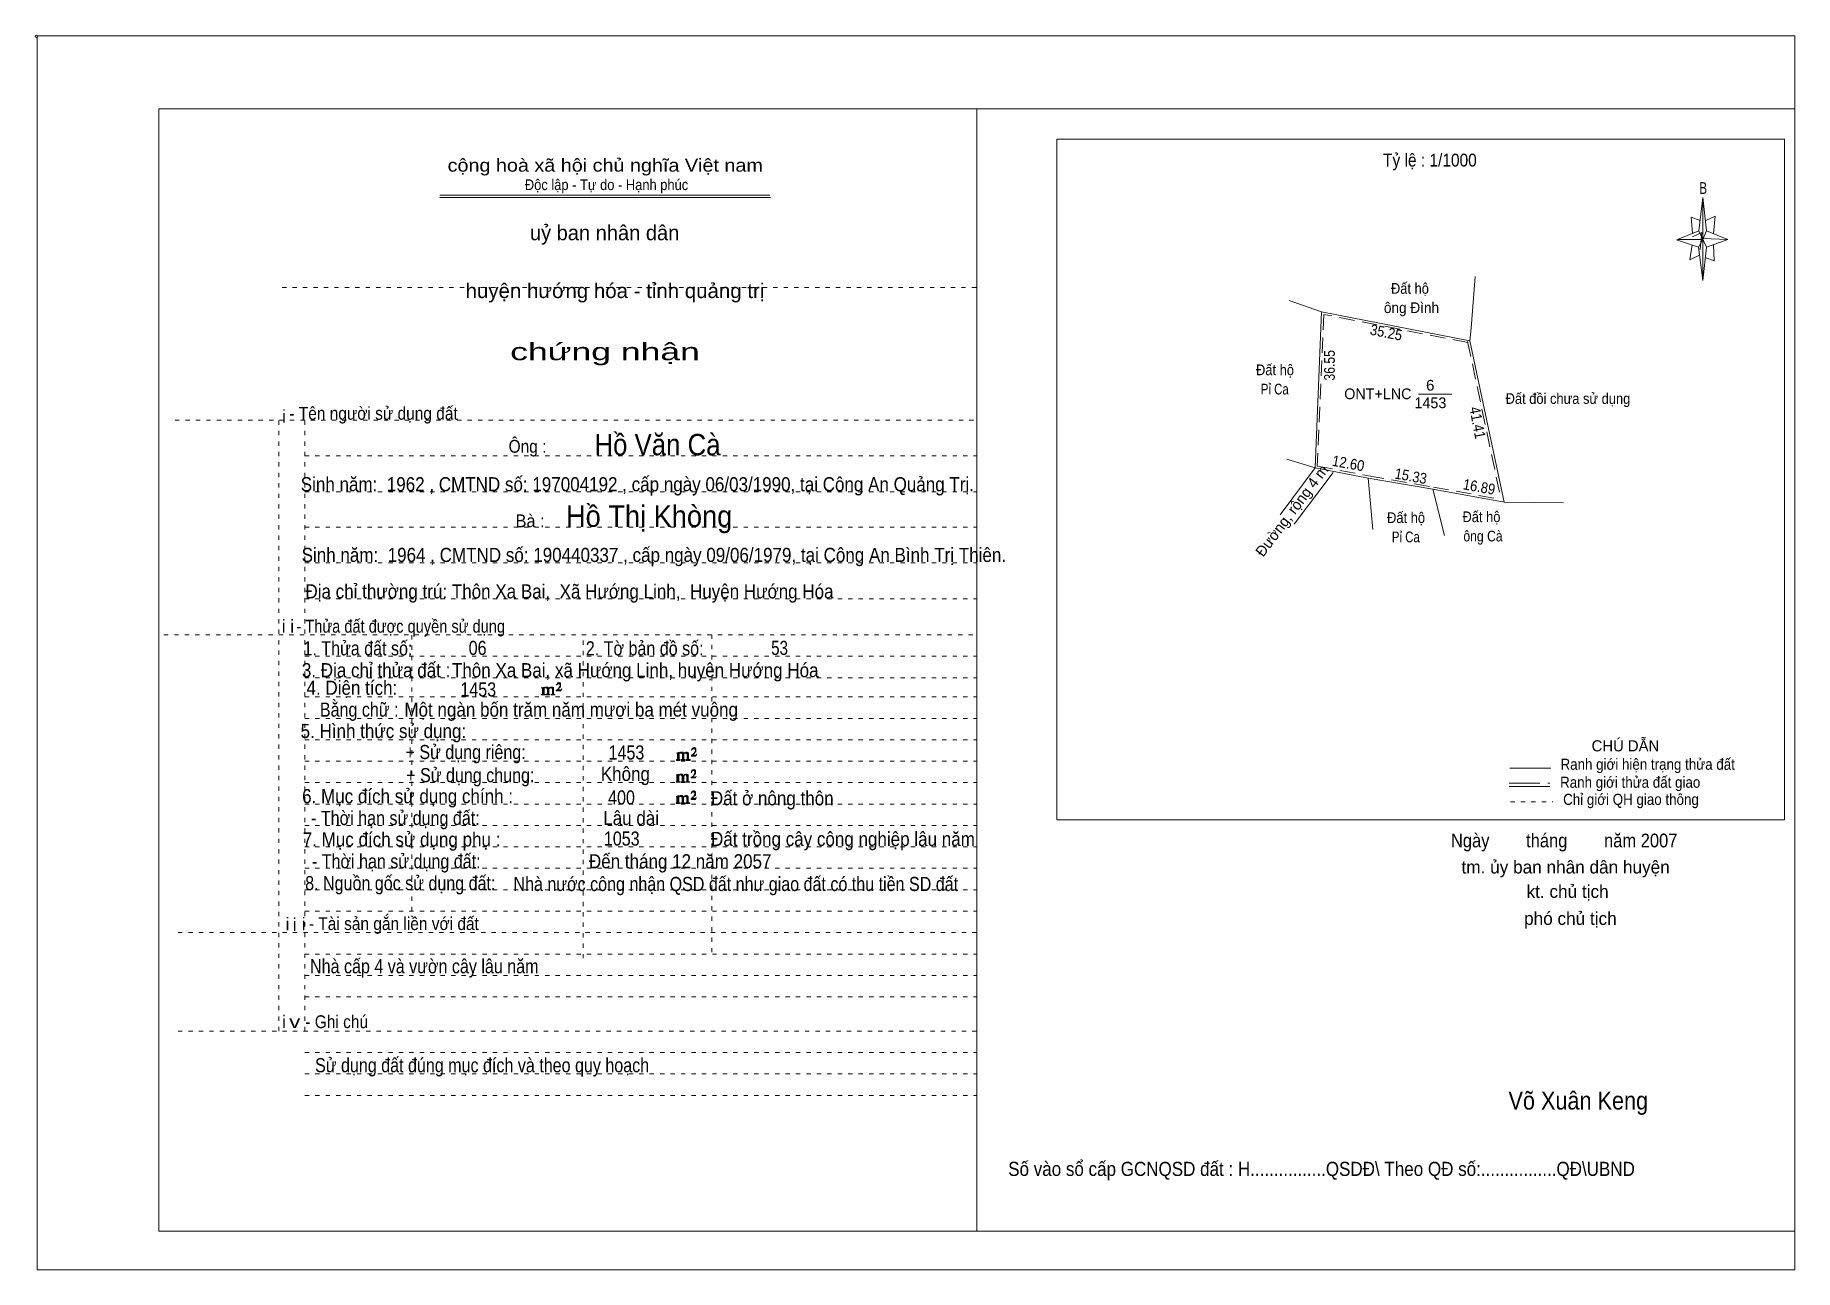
# Model space of a CAD drawing. Header units: centimetres. Extents: x -1.6 to 39.5, y -3.3 to 25.5.
import ezdxf
from ezdxf.enums import TextEntityAlignment as Align

# ---------------------------------------------------------------- set-up
doc = ezdxf.new("R2010")
doc.units = ezdxf.units.CM
doc.header["$LTSCALE"] = 0.12
for name, pattern in [('DOTTED', [1.5, 0.3, -1.2]), ('LONG_DASHED', [7.5, 6, -1.5]), ('MEDIUM_DASHED', [4.5, 3, -1.5])]:
    doc.linetypes.add(name, pattern=pattern)
for name, color, linetype, lineweight in [('1', 7, 'DOTTED', 13), ('10', 7, 'Continuous', 13), ('4', 7, 'Continuous', 13), ('5', 7, 'Continuous', 13), ('50', 7, 'Continuous', 13)]:
    doc.layers.add(name, color=color, linetype=linetype, lineweight=lineweight)

msp = doc.modelspace()

# ---------------------------------------------------------------- hatches: boundary and pattern name
at = {"layer": '50'}
for points in [[(10.27, 10.13), (10.27, 10.12), (10.27, 10.11), (10.25, 10.11), (10.24, 10.11), (10.24, 10.1), (10.33, 10.1), (10.33, 10.11), (10.32, 10.11), (10.31, 10.11), (10.31, 10.12), (10.31, 10.13), (10.31, 10.24), (10.31, 10.25), (10.32, 10.26), (10.34, 10.26), (10.35, 10.26), (10.36, 10.26), (10.37, 10.25), (10.39, 10.22), (10.39, 10.13), (10.37, 10.12), (10.37, 10.11), (10.36, 10.11), (10.35, 10.11), (10.35, 10.1), (10.44, 10.1), (10.44, 10.11), (10.43, 10.11), (10.42, 10.11), (10.42, 10.12), (10.42, 10.13), (10.42, 10.24), (10.44, 10.26), (10.45, 10.26), (10.46, 10.26), (10.49, 10.26), (10.49, 10.25), (10.5, 10.24), (10.5, 10.22), (10.5, 10.13), (10.5, 10.12), (10.49, 10.11), (10.49, 10.11), (10.47, 10.11), (10.47, 10.1), (10.56, 10.1), (10.56, 10.11), (10.55, 10.11), (10.54, 10.11), (10.53, 10.12), (10.53, 10.13), (10.53, 10.2), (10.53, 10.25), (10.53, 10.26), (10.52, 10.27), (10.5, 10.28), (10.47, 10.28), (10.46, 10.28), (10.44, 10.27), (10.41, 10.25), (10.41, 10.26), (10.4, 10.28), (10.39, 10.28), (10.37, 10.28), (10.35, 10.28), (10.34, 10.28), (10.32, 10.26), (10.31, 10.26), (10.31, 10.25), (10.31, 10.25), (10.31, 10.26), (10.31, 10.28), (10.24, 10.26), (10.24, 10.26), (10.25, 10.26), (10.27, 10.25), (10.27, 10.24), (10.27, 10.23)], [(10.69, 10.19), (10.72, 10.24), (10.72, 10.24), (10.71, 10.22), (10.69, 10.22), (10.68, 10.22), (10.63, 10.22), (10.66, 10.26), (10.67, 10.27), (10.69, 10.28), (10.69, 10.3), (10.69, 10.32), (10.69, 10.34), (10.69, 10.35), (10.69, 10.37), (10.68, 10.38), (10.67, 10.38), (10.66, 10.39), (10.65, 10.39), (10.63, 10.38), (10.63, 10.38), (10.62, 10.37), (10.61, 10.35), (10.59, 10.33), (10.61, 10.33), (10.61, 10.35), (10.62, 10.35), (10.63, 10.36), (10.65, 10.36), (10.66, 10.36), (10.67, 10.35), (10.68, 10.35), (10.68, 10.32), (10.68, 10.3), (10.66, 10.28), (10.66, 10.26), (10.65, 10.25), (10.59, 10.2), (10.59, 10.19)], [(13.42, 8.61), (13.42, 8.6), (13.42, 8.59), (13.41, 8.59), (13.4, 8.59), (13.4, 8.57), (13.48, 8.57), (13.48, 8.59), (13.47, 8.59), (13.46, 8.59), (13.46, 8.6), (13.46, 8.61), (13.46, 8.72), (13.46, 8.73), (13.47, 8.74), (13.5, 8.74), (13.51, 8.74), (13.52, 8.74), (13.53, 8.73), (13.54, 8.69), (13.54, 8.61), (13.53, 8.6), (13.53, 8.59), (13.52, 8.59), (13.51, 8.59), (13.51, 8.57), (13.6, 8.57), (13.6, 8.59), (13.58, 8.59), (13.57, 8.59), (13.57, 8.6), (13.57, 8.61), (13.57, 8.72), (13.6, 8.74), (13.61, 8.74), (13.62, 8.74), (13.64, 8.74), (13.64, 8.73), (13.65, 8.72), (13.65, 8.69), (13.65, 8.61), (13.65, 8.6), (13.64, 8.59), (13.64, 8.59), (13.63, 8.59), (13.63, 8.57), (13.72, 8.57), (13.72, 8.59), (13.7, 8.59), (13.69, 8.59), (13.68, 8.6), (13.68, 8.61), (13.68, 8.68), (13.68, 8.73), (13.68, 8.74), (13.67, 8.75), (13.65, 8.76), (13.63, 8.76), (13.62, 8.76), (13.6, 8.75), (13.56, 8.73), (13.56, 8.74), (13.55, 8.76), (13.54, 8.76), (13.53, 8.76), (13.51, 8.76), (13.5, 8.76), (13.47, 8.74), (13.46, 8.74), (13.46, 8.73), (13.46, 8.73), (13.46, 8.74), (13.46, 8.76), (13.4, 8.74), (13.4, 8.74), (13.41, 8.74), (13.42, 8.73), (13.42, 8.72), (13.42, 8.71)], [(13.85, 8.67), (13.87, 8.72), (13.87, 8.72), (13.86, 8.69), (13.85, 8.69), (13.84, 8.69), (13.78, 8.69), (13.82, 8.74), (13.83, 8.75), (13.85, 8.76), (13.85, 8.78), (13.85, 8.79), (13.85, 8.82), (13.85, 8.83), (13.85, 8.85), (13.84, 8.86), (13.83, 8.86), (13.82, 8.87), (13.8, 8.87), (13.78, 8.86), (13.78, 8.86), (13.77, 8.85), (13.76, 8.83), (13.75, 8.81), (13.76, 8.81), (13.76, 8.83), (13.77, 8.83), (13.78, 8.84), (13.8, 8.84), (13.82, 8.84), (13.83, 8.83), (13.84, 8.83), (13.84, 8.79), (13.84, 8.78), (13.82, 8.76), (13.82, 8.74), (13.8, 8.73), (13.75, 8.68), (13.75, 8.67)], [(13.41, 8.09), (13.41, 8.08), (13.41, 8.07), (13.4, 8.07), (13.39, 8.07), (13.39, 8.06), (13.48, 8.06), (13.48, 8.07), (13.47, 8.07), (13.45, 8.07), (13.45, 8.08), (13.45, 8.09), (13.45, 8.2), (13.45, 8.21), (13.47, 8.23), (13.49, 8.23), (13.5, 8.23), (13.51, 8.23), (13.52, 8.21), (13.53, 8.18), (13.53, 8.09), (13.52, 8.08), (13.52, 8.07), (13.51, 8.07), (13.5, 8.07), (13.5, 8.06), (13.59, 8.06), (13.59, 8.07), (13.58, 8.07), (13.57, 8.07), (13.57, 8.08), (13.57, 8.09), (13.57, 8.2), (13.59, 8.23), (13.6, 8.23), (13.61, 8.23), (13.63, 8.23), (13.63, 8.21), (13.64, 8.2), (13.64, 8.18), (13.64, 8.09), (13.64, 8.08), (13.63, 8.07), (13.63, 8.07), (13.62, 8.07), (13.62, 8.06), (13.71, 8.06), (13.71, 8.07), (13.7, 8.07), (13.69, 8.07), (13.67, 8.08), (13.67, 8.09), (13.67, 8.17), (13.67, 8.21), (13.67, 8.23), (13.66, 8.24), (13.64, 8.25), (13.62, 8.25), (13.61, 8.25), (13.59, 8.24), (13.55, 8.21), (13.55, 8.23), (13.54, 8.25), (13.53, 8.25), (13.52, 8.25), (13.5, 8.25), (13.49, 8.25), (13.47, 8.23), (13.45, 8.23), (13.45, 8.21), (13.45, 8.21), (13.45, 8.23), (13.45, 8.25), (13.39, 8.23), (13.39, 8.23), (13.4, 8.23), (13.41, 8.21), (13.41, 8.2), (13.41, 8.19)], [(13.84, 8.16), (13.86, 8.2), (13.86, 8.2), (13.85, 8.18), (13.84, 8.18), (13.83, 8.18), (13.77, 8.18), (13.81, 8.23), (13.82, 8.24), (13.84, 8.25), (13.84, 8.27), (13.84, 8.28), (13.84, 8.3), (13.84, 8.31), (13.84, 8.34), (13.83, 8.35), (13.82, 8.35), (13.81, 8.36), (13.8, 8.36), (13.77, 8.35), (13.77, 8.35), (13.76, 8.34), (13.75, 8.31), (13.74, 8.29), (13.75, 8.29), (13.75, 8.31), (13.76, 8.31), (13.77, 8.33), (13.8, 8.33), (13.81, 8.33), (13.82, 8.31), (13.83, 8.31), (13.83, 8.28), (13.83, 8.27), (13.81, 8.25), (13.81, 8.23), (13.8, 8.21), (13.74, 8.17), (13.74, 8.16)], [(13.84, 7.66), (13.86, 7.71), (13.86, 7.71), (13.85, 7.68), (13.84, 7.68), (13.83, 7.68), (13.77, 7.68), (13.81, 7.73), (13.82, 7.74), (13.84, 7.75), (13.84, 7.77), (13.84, 7.78), (13.84, 7.81), (13.84, 7.82), (13.84, 7.84), (13.83, 7.85), (13.82, 7.85), (13.81, 7.86), (13.79, 7.86), (13.77, 7.85), (13.77, 7.85), (13.76, 7.84), (13.75, 7.82), (13.74, 7.8), (13.75, 7.8), (13.75, 7.82), (13.76, 7.82), (13.77, 7.83), (13.79, 7.83), (13.81, 7.83), (13.82, 7.82), (13.83, 7.82), (13.83, 7.78), (13.83, 7.77), (13.81, 7.75), (13.81, 7.73), (13.79, 7.72), (13.74, 7.67), (13.74, 7.66)], [(13.41, 7.6), (13.41, 7.59), (13.41, 7.58), (13.4, 7.58), (13.39, 7.58), (13.39, 7.56), (13.47, 7.56), (13.47, 7.58), (13.46, 7.58), (13.45, 7.58), (13.45, 7.59), (13.45, 7.6), (13.45, 7.71), (13.45, 7.72), (13.46, 7.73), (13.49, 7.73), (13.5, 7.73), (13.51, 7.73), (13.52, 7.72), (13.53, 7.68), (13.53, 7.6), (13.52, 7.59), (13.52, 7.58), (13.51, 7.58), (13.5, 7.58), (13.5, 7.56), (13.59, 7.56), (13.59, 7.58), (13.57, 7.58), (13.56, 7.58), (13.56, 7.59), (13.56, 7.6), (13.56, 7.71), (13.59, 7.73), (13.6, 7.73), (13.61, 7.73), (13.63, 7.73), (13.63, 7.72), (13.64, 7.71), (13.64, 7.68), (13.64, 7.6), (13.64, 7.59), (13.63, 7.58), (13.63, 7.58), (13.62, 7.58), (13.62, 7.56), (13.71, 7.56), (13.71, 7.58), (13.69, 7.58), (13.68, 7.58), (13.67, 7.59), (13.67, 7.6), (13.67, 7.67), (13.67, 7.72), (13.67, 7.73), (13.66, 7.74), (13.64, 7.75), (13.62, 7.75), (13.61, 7.75), (13.59, 7.74), (13.55, 7.72), (13.55, 7.73), (13.54, 7.75), (13.53, 7.75), (13.52, 7.75), (13.5, 7.75), (13.49, 7.75), (13.46, 7.73), (13.45, 7.73), (13.45, 7.72), (13.45, 7.72), (13.45, 7.73), (13.45, 7.75), (13.39, 7.73), (13.39, 7.73), (13.4, 7.73), (13.41, 7.72), (13.41, 7.71), (13.41, 7.7)]]:
    msp.add_hatch(color=256, dxfattribs=at).paths.add_polyline_path(points)

# ---------------------------------------------------------------- linework, layer by layer
at = {"layer": '1', "linetype": 'Continuous'}
for p, q in [((1.31, -2.42), (1.31, 23.78)), ((1.31, 23.78), (39.51, 23.78)), ((20.41, -2.42), (20.41, 23.78)), ((39.51, -2.42), (39.51, 23.78)), ((7.87, 21.76), (15.58, 21.76)), ((7.87, 21.71), (15.59, 21.71)), ((37.26, 20.55), (36.75, 20.72)), ((1.31, -2.42), (39.51, -2.42))]:
    msp.add_line(p, q, dxfattribs=at)
at = {"layer": '1'}
for p, q in [((4.19, 19.61), (20.41, 19.61)), ((1.69, 16.51), (20.41, 16.51)), ((4.11, 2.25), (4.11, 16.51)), ((4.72, 2.25), (4.72, 16.51)), ((4.72, 15.68), (20.41, 15.68)), ((4.72, 14.84), (20.41, 14.84)), ((4.72, 14.01), (20.41, 14.01)), ((4.72, 13.18), (20.41, 13.18)), ((4.72, 12.34), (20.41, 12.34)), ((1.43, 11.5), (20.41, 11.5)), ((7.22, 5.05), (7.22, 11.5)), ((11.22, 3.95), (11.22, 11.5)), ((14.22, 4.09), (14.22, 11.5)), ((4.72, 11), (20.41, 11)), ((4.72, 10.5), (20.41, 10.5)), ((4.72, 10.05), (20.41, 10.05)), ((4.72, 9.55), (20.41, 9.55)), ((4.72, 9.05), (20.41, 9.05)), ((4.72, 8.55), (20.41, 8.55)), ((4.72, 8.05), (20.41, 8.05)), ((4.72, 7.55), (20.41, 7.55)), ((4.72, 7.05), (20.41, 7.05)), ((4.72, 6.55), (20.41, 6.55)), ((4.72, 6.05), (20.41, 6.05)), ((4.72, 5.55), (20.41, 5.55)), ((4.72, 5.05), (20.41, 5.05)), ((1.76, 4.55), (20.41, 4.55)), ((4.72, 4.05), (20.41, 4.05)), ((4.72, 3.55), (20.41, 3.55)), ((4.72, 3.05), (20.41, 3.05)), ((1.76, 2.25), (20.41, 2.25)), ((4.72, 1.75), (20.41, 1.75)), ((4.72, 1.25), (20.41, 1.25)), ((4.72, 0.75), (20.41, 0.75))]:
    msp.add_line(p, q, dxfattribs=at)
at = {"layer": '1', "linetype": 'Continuous'}
msp.add_lwpolyline([(-1.53, -3.32), (39.51, -3.32), (39.51, 25.48), (-1.53, 25.48)], close=True, dxfattribs=at)
msp.add_lwpolyline([(37.27, 20.35), (37.06, 20.25), (37.11, 20.6)], dxfattribs=at)
at = {"layer": '10'}
for p, q in [((32.05, 19.86), (31.95, 18.66)), ((28.46, 19.04), (27.7, 19.3)), ((31.92, 18.36), (32.72, 14.6)), ((30.72, 17.12), (31.5, 17.12)), ((28.31, 15.4), (27.49, 14.3)), ((28.31, 15.4), (27.65, 15.6)), ((28.73, 15.29), (27.82, 14.08)), ((29.66, 13.96), (29.55, 15.16)), ((31.06, 14.9), (31.33, 13.82)), ((32.72, 14.6), (34.11, 14.58))]:
    msp.add_line(p, q, dxfattribs=at)
at = {"layer": '10', "linetype": 'MEDIUM_DASHED'}
msp.add_line((31.87, 18.35), (32.65, 14.66), dxfattribs=at)
at = {"layer": '10'}
for points in [[(31.95, 18.66), (31.92, 18.36), (28.46, 19.04), (28.31, 15.4), (29.55, 15.16)], [(29.55, 15.16), (31.06, 14.9), (32.72, 14.6)]]:
    msp.add_lwpolyline(points, dxfattribs=at)
at = {"layer": '10', "linetype": 'MEDIUM_DASHED'}
for points in [[(31.88, 18.32), (28.51, 18.98), (28.36, 15.44), (29.56, 15.21)], [(29.56, 15.21), (31.07, 14.95), (32.65, 14.66)]]:
    msp.add_lwpolyline(points, dxfattribs=at)
at = {"layer": '4'}
for p, q in [((32.86, 8.39), (33.81, 8.39)), ((32.84, 7.96), (33.79, 7.96))]:
    msp.add_line(p, q, dxfattribs=at)
at = {"layer": '4', "linetype": 'LONG_DASHED'}
msp.add_line((32.84, 8.04), (33.79, 8.04), dxfattribs=at)
at = {"layer": '4', "linetype": 'DOTTED'}
msp.add_line((32.87, 7.6), (33.86, 7.6), dxfattribs=at)
at = {"layer": '4'}
msp.add_lwpolyline([(22.28, 23.07), (39.27, 23.07), (39.27, 7.18), (22.28, 7.18)], close=True, dxfattribs=at)
msp.add_circle((-1.55, 25.47), 0.025, dxfattribs=at)
at = {"layer": '5'}
for p, q in [((37.27, 20.93), (37.36, 21.71)), ((37.45, 20.55), (37.36, 19.77)), ((37.45, 20.93), (37.95, 20.73)), ((37.61, 20.61), (37.63, 20.23)), ((37.63, 20.23), (37.42, 20.31))]:
    msp.add_line(p, q, dxfattribs=at)
for points in [[(37.36, 21.71), (37.45, 20.93), (37.36, 20.73)], [(37.36, 20.73), (36.77, 20.73), (37.27, 20.93), (37.45, 20.55), (37.95, 20.73), (37.36, 20.75)], [(37.36, 20.73), (37.36, 19.77), (37.26, 20.55)]]:
    msp.add_lwpolyline(points, close=True, dxfattribs=at)
for points in [[(37.3, 21.17), (37.09, 21.25), (37.12, 20.87)], [(37.43, 21.17), (37.65, 21.27), (37.61, 20.87)], [(37.36, 20.73), (37.27, 20.93), (36.77, 20.73)], [(37.12, 20.79), (37.34, 20.89), (37.3, 20.49)], [(37.36, 20.73), (37.45, 20.55), (37.95, 20.73)]]:
    msp.add_lwpolyline(points, dxfattribs=at)
at = {"layer": '50'}
for points in [[(10.27, 10.13), (10.27, 10.12), (10.27, 10.11), (10.25, 10.11), (10.24, 10.11), (10.24, 10.1), (10.33, 10.1), (10.33, 10.11), (10.32, 10.11), (10.31, 10.11), (10.31, 10.12), (10.31, 10.13), (10.31, 10.24), (10.31, 10.25), (10.32, 10.26), (10.34, 10.26), (10.35, 10.26), (10.36, 10.26), (10.37, 10.25), (10.39, 10.22), (10.39, 10.13), (10.37, 10.12), (10.37, 10.11), (10.36, 10.11), (10.35, 10.11), (10.35, 10.1), (10.44, 10.1), (10.44, 10.11), (10.43, 10.11), (10.42, 10.11), (10.42, 10.12), (10.42, 10.13), (10.42, 10.24), (10.44, 10.26), (10.45, 10.26), (10.46, 10.26), (10.49, 10.26), (10.49, 10.25), (10.5, 10.24), (10.5, 10.22), (10.5, 10.13), (10.5, 10.12), (10.49, 10.11), (10.49, 10.11), (10.47, 10.11), (10.47, 10.1), (10.56, 10.1), (10.56, 10.11), (10.55, 10.11), (10.54, 10.11), (10.53, 10.12), (10.53, 10.13), (10.53, 10.2), (10.53, 10.25), (10.53, 10.26), (10.52, 10.27), (10.5, 10.28), (10.47, 10.28), (10.46, 10.28), (10.44, 10.27), (10.41, 10.25), (10.41, 10.26), (10.4, 10.28), (10.39, 10.28), (10.37, 10.28), (10.35, 10.28), (10.34, 10.28), (10.32, 10.26), (10.31, 10.26), (10.31, 10.25), (10.31, 10.25), (10.31, 10.26), (10.31, 10.28), (10.24, 10.26), (10.24, 10.26), (10.25, 10.26), (10.27, 10.25), (10.27, 10.24), (10.27, 10.23)], [(10.69, 10.19), (10.72, 10.24), (10.72, 10.24), (10.71, 10.22), (10.69, 10.22), (10.68, 10.22), (10.63, 10.22), (10.66, 10.26), (10.67, 10.27), (10.69, 10.28), (10.69, 10.3), (10.69, 10.32), (10.69, 10.34), (10.69, 10.35), (10.69, 10.37), (10.68, 10.38), (10.67, 10.38), (10.66, 10.39), (10.65, 10.39), (10.63, 10.38), (10.63, 10.38), (10.62, 10.37), (10.61, 10.35), (10.59, 10.33), (10.61, 10.33), (10.61, 10.35), (10.62, 10.35), (10.63, 10.36), (10.65, 10.36), (10.66, 10.36), (10.67, 10.35), (10.68, 10.35), (10.68, 10.32), (10.68, 10.3), (10.66, 10.28), (10.66, 10.26), (10.65, 10.25), (10.59, 10.2), (10.59, 10.19)], [(13.42, 8.61), (13.42, 8.6), (13.42, 8.59), (13.41, 8.59), (13.4, 8.59), (13.4, 8.57), (13.48, 8.57), (13.48, 8.59), (13.47, 8.59), (13.46, 8.59), (13.46, 8.6), (13.46, 8.61), (13.46, 8.72), (13.46, 8.73), (13.47, 8.74), (13.5, 8.74), (13.51, 8.74), (13.52, 8.74), (13.53, 8.73), (13.54, 8.69), (13.54, 8.61), (13.53, 8.6), (13.53, 8.59), (13.52, 8.59), (13.51, 8.59), (13.51, 8.57), (13.6, 8.57), (13.6, 8.59), (13.58, 8.59), (13.57, 8.59), (13.57, 8.6), (13.57, 8.61), (13.57, 8.72), (13.6, 8.74), (13.61, 8.74), (13.62, 8.74), (13.64, 8.74), (13.64, 8.73), (13.65, 8.72), (13.65, 8.69), (13.65, 8.61), (13.65, 8.6), (13.64, 8.59), (13.64, 8.59), (13.63, 8.59), (13.63, 8.57), (13.72, 8.57), (13.72, 8.59), (13.7, 8.59), (13.69, 8.59), (13.68, 8.6), (13.68, 8.61), (13.68, 8.68), (13.68, 8.73), (13.68, 8.74), (13.67, 8.75), (13.65, 8.76), (13.63, 8.76), (13.62, 8.76), (13.6, 8.75), (13.56, 8.73), (13.56, 8.74), (13.55, 8.76), (13.54, 8.76), (13.53, 8.76), (13.51, 8.76), (13.5, 8.76), (13.47, 8.74), (13.46, 8.74), (13.46, 8.73), (13.46, 8.73), (13.46, 8.74), (13.46, 8.76), (13.4, 8.74), (13.4, 8.74), (13.41, 8.74), (13.42, 8.73), (13.42, 8.72), (13.42, 8.71)], [(13.85, 8.67), (13.87, 8.72), (13.87, 8.72), (13.86, 8.69), (13.85, 8.69), (13.84, 8.69), (13.78, 8.69), (13.82, 8.74), (13.83, 8.75), (13.85, 8.76), (13.85, 8.78), (13.85, 8.79), (13.85, 8.82), (13.85, 8.83), (13.85, 8.85), (13.84, 8.86), (13.83, 8.86), (13.82, 8.87), (13.8, 8.87), (13.78, 8.86), (13.78, 8.86), (13.77, 8.85), (13.76, 8.83), (13.75, 8.81), (13.76, 8.81), (13.76, 8.83), (13.77, 8.83), (13.78, 8.84), (13.8, 8.84), (13.82, 8.84), (13.83, 8.83), (13.84, 8.83), (13.84, 8.79), (13.84, 8.78), (13.82, 8.76), (13.82, 8.74), (13.8, 8.73), (13.75, 8.68), (13.75, 8.67)], [(13.41, 8.09), (13.41, 8.08), (13.41, 8.07), (13.4, 8.07), (13.39, 8.07), (13.39, 8.06), (13.48, 8.06), (13.48, 8.07), (13.47, 8.07), (13.45, 8.07), (13.45, 8.08), (13.45, 8.09), (13.45, 8.2), (13.45, 8.21), (13.47, 8.23), (13.49, 8.23), (13.5, 8.23), (13.51, 8.23), (13.52, 8.21), (13.53, 8.18), (13.53, 8.09), (13.52, 8.08), (13.52, 8.07), (13.51, 8.07), (13.5, 8.07), (13.5, 8.06), (13.59, 8.06), (13.59, 8.07), (13.58, 8.07), (13.57, 8.07), (13.57, 8.08), (13.57, 8.09), (13.57, 8.2), (13.59, 8.23), (13.6, 8.23), (13.61, 8.23), (13.63, 8.23), (13.63, 8.21), (13.64, 8.2), (13.64, 8.18), (13.64, 8.09), (13.64, 8.08), (13.63, 8.07), (13.63, 8.07), (13.62, 8.07), (13.62, 8.06), (13.71, 8.06), (13.71, 8.07), (13.7, 8.07), (13.69, 8.07), (13.67, 8.08), (13.67, 8.09), (13.67, 8.17), (13.67, 8.21), (13.67, 8.23), (13.66, 8.24), (13.64, 8.25), (13.62, 8.25), (13.61, 8.25), (13.59, 8.24), (13.55, 8.21), (13.55, 8.23), (13.54, 8.25), (13.53, 8.25), (13.52, 8.25), (13.5, 8.25), (13.49, 8.25), (13.47, 8.23), (13.45, 8.23), (13.45, 8.21), (13.45, 8.21), (13.45, 8.23), (13.45, 8.25), (13.39, 8.23), (13.39, 8.23), (13.4, 8.23), (13.41, 8.21), (13.41, 8.2), (13.41, 8.19)], [(13.84, 8.16), (13.86, 8.2), (13.86, 8.2), (13.85, 8.18), (13.84, 8.18), (13.83, 8.18), (13.77, 8.18), (13.81, 8.23), (13.82, 8.24), (13.84, 8.25), (13.84, 8.27), (13.84, 8.28), (13.84, 8.3), (13.84, 8.31), (13.84, 8.34), (13.83, 8.35), (13.82, 8.35), (13.81, 8.36), (13.8, 8.36), (13.77, 8.35), (13.77, 8.35), (13.76, 8.34), (13.75, 8.31), (13.74, 8.29), (13.75, 8.29), (13.75, 8.31), (13.76, 8.31), (13.77, 8.33), (13.8, 8.33), (13.81, 8.33), (13.82, 8.31), (13.83, 8.31), (13.83, 8.28), (13.83, 8.27), (13.81, 8.25), (13.81, 8.23), (13.8, 8.21), (13.74, 8.17), (13.74, 8.16)], [(13.84, 7.66), (13.86, 7.71), (13.86, 7.71), (13.85, 7.68), (13.84, 7.68), (13.83, 7.68), (13.77, 7.68), (13.81, 7.73), (13.82, 7.74), (13.84, 7.75), (13.84, 7.77), (13.84, 7.78), (13.84, 7.81), (13.84, 7.82), (13.84, 7.84), (13.83, 7.85), (13.82, 7.85), (13.81, 7.86), (13.79, 7.86), (13.77, 7.85), (13.77, 7.85), (13.76, 7.84), (13.75, 7.82), (13.74, 7.8), (13.75, 7.8), (13.75, 7.82), (13.76, 7.82), (13.77, 7.83), (13.79, 7.83), (13.81, 7.83), (13.82, 7.82), (13.83, 7.82), (13.83, 7.78), (13.83, 7.77), (13.81, 7.75), (13.81, 7.73), (13.79, 7.72), (13.74, 7.67), (13.74, 7.66)], [(13.41, 7.6), (13.41, 7.59), (13.41, 7.58), (13.4, 7.58), (13.39, 7.58), (13.39, 7.56), (13.47, 7.56), (13.47, 7.58), (13.46, 7.58), (13.45, 7.58), (13.45, 7.59), (13.45, 7.6), (13.45, 7.71), (13.45, 7.72), (13.46, 7.73), (13.49, 7.73), (13.5, 7.73), (13.51, 7.73), (13.52, 7.72), (13.53, 7.68), (13.53, 7.6), (13.52, 7.59), (13.52, 7.58), (13.51, 7.58), (13.5, 7.58), (13.5, 7.56), (13.59, 7.56), (13.59, 7.58), (13.57, 7.58), (13.56, 7.58), (13.56, 7.59), (13.56, 7.6), (13.56, 7.71), (13.59, 7.73), (13.6, 7.73), (13.61, 7.73), (13.63, 7.73), (13.63, 7.72), (13.64, 7.71), (13.64, 7.68), (13.64, 7.6), (13.64, 7.59), (13.63, 7.58), (13.63, 7.58), (13.62, 7.58), (13.62, 7.56), (13.71, 7.56), (13.71, 7.58), (13.69, 7.58), (13.68, 7.58), (13.67, 7.59), (13.67, 7.6), (13.67, 7.67), (13.67, 7.72), (13.67, 7.73), (13.66, 7.74), (13.64, 7.75), (13.62, 7.75), (13.61, 7.75), (13.59, 7.74), (13.55, 7.72), (13.55, 7.73), (13.54, 7.75), (13.53, 7.75), (13.52, 7.75), (13.5, 7.75), (13.49, 7.75), (13.46, 7.73), (13.45, 7.73), (13.45, 7.72), (13.45, 7.72), (13.45, 7.73), (13.45, 7.75), (13.39, 7.73), (13.39, 7.73), (13.4, 7.73), (13.41, 7.72), (13.41, 7.71), (13.41, 7.7)]]:
    msp.add_lwpolyline(points, close=True, dxfattribs=at)

# ---------------------------------------------------------------- texts
at = {"layer": '1'}
for s, height, width, p in [('cộng hoà xã hội chủ nghĩa Việt nam', 0.3, 1.15, (11.735, 22.31)), ('Độc lập - Tự do - Hạnh phúc', 0.25, 0.9, (11.765, 21.88)), ('chứng nhận', 0.4, 1.55, (11.73, 17.91)), ('- Tên người sử dụng đất', 0.3, 0.9, (6.325, 16.52)), ('- Thửa đất được quyền sử dụng', 0.3, 0.85, (6.96, 11.55)), ('- Tài sản gắn liền với đất ', 0.3, 0.9, (6.85, 4.61)), ('v', 0.3, 1.3, (4.485, 2.32)), ('- Ghi chú', 0.3, 0.9, (5.465, 2.32))]:
    msp.add_text(s, height=height, dxfattribs=dict(at, width=width)).set_placement(p, align=Align.CENTER)
for s, height, p in [('uỷ ban nhân dân', 0.35, (11.72, 20.71)), ('i', 0.3, (4.235, 16.45)), ('i', 0.3, (4.225, 11.55)), ('i', 0.3, (4.425, 11.55)), ('i', 0.3, (4.315, 4.6)), ('i', 0.3, (4.485, 4.59)), ('i', 0.3, (4.695, 4.6)), ('i', 0.3, (4.235, 2.32))]:
    msp.add_text(s, height=height, dxfattribs=at).set_placement(p, align=Align.CENTER)
at = {"layer": '10'}
for s, height, width, p in [('Tỷ lệ : 1/1000', 0.3, 0.9, (30.99, 22.43)), ('Đất hộ ', 0.25, 0.9, (30.565, 19.46)), ('ông Đình', 0.25, 0.95, (30.56, 19.01)), ('Đất hộ ', 0.25, 0.9, (27.415, 17.56)), ('Pỉ Ca ', 0.25, 0.8, (27.405, 17.11)), ('Đất đồi chưa sử dụng ', 0.25, 0.9, (34.255, 16.89)), ('Hồ Văn Cà', 0.5, 0.9, (12.955, 15.69)), ('Hồ Thị Khòng', 0.5, 0.95, (12.76, 14.02)), ('Đất hộ ', 0.25, 0.9, (30.475, 14.11)), ('Đất hộ ', 0.25, 0.9, (32.235, 14.13)), ('Pỉ Ca ', 0.25, 0.8, (30.465, 13.66)), ('ông Cà', 0.25, 0.85, (32.23, 13.68)), ('Võ Xuân Keng', 0.42, 0.9, (34.455, 0.42))]:
    msp.add_text(s, height=height, dxfattribs=dict(at, width=width)).set_placement(p, align=Align.CENTER)
for s, rotation, width, p in [('35.25', 348.862, 0.9, (29.946, 18.436)), ('36.55', 90, 0.85, (28.77, 17.79)), ('41.41', 280.816, 0.9, (31.981, 16.428)), ('12.60', 349.76, 0.9, (29.063, 15.381)), ('15.33', 349.745, 0.9, (30.523, 15.083)), ('16.89', 349.768, 0.9, (32.118, 14.832))]:
    msp.add_text(s, height=0.25, rotation=rotation, dxfattribs=dict(at, width=width)).set_placement(p, align=Align.CENTER)
at = {"layer": '10', "width": 1.05}
msp.add_text('6', height=0.25, dxfattribs=at).set_placement((30.9, 17.2))
at = {"layer": '10'}
msp.add_text('ONT+LNC', height=0.25, dxfattribs=at).set_placement((30.56, 17), align=Align.RIGHT)
msp.add_text('1453', height=0.25, dxfattribs=at).set_placement((30.63, 16.79))
msp.add_text('Đường, rộng 4 m ', height=0.25, rotation=53.054, dxfattribs=at).set_placement((27.894, 14.36), align=Align.CENTER)
at = {"layer": '4'}
msp.add_text('CHÚ DẪN', height=0.2591, dxfattribs=at).set_placement((35.555, 8.78), align=Align.CENTER)
at = {"layer": '4', "width": 0.9}
for s, p in [('Ranh giới hiện trạng thửa đất', (36.075, 8.35)), ('Ranh giới thửa đất giao ', (35.71, 7.93)), ('Chỉ giới QH giao thông', (35.685, 7.53))]:
    msp.add_text(s, height=0.2591, dxfattribs=at).set_placement(p, align=Align.CENTER)
at = {"layer": '5', "width": 0.75}
msp.add_text('B', height=0.276, dxfattribs=at).set_placement((37.37, 21.79), align=Align.CENTER)
at = {"layer": '50'}
for s, height, width, p in [('  huyện hướng hóa - tỉnh quảng trị', 0.34, 1.05, (11.83, 19.36)), ('Ông :', 0.3, 0.9, (9.92, 15.75)), ('Sinh năm:  1962 , CMTND số: 197004192 , cấp ngày 06/03/1990, tại Công An Quảng Trị.', 0.33, 0.9, (12.485, 14.85)), ('Bà :', 0.3, 0.95, (9.98, 14.01)), ('Sinh năm:  1964 , CMTND số: 190440337 , cấp ngày 09/06/1979, tại Công An Bình Trị Thiên.', 0.33, 0.9, (12.87, 13.2)), ('Địa chỉ thường trú: Thôn Xa Bai,  Xã Hướng Linh,  Huyện Hướng Hóa', 0.33, 0.9, (10.9, 12.35)), ('1. Thửa đất số:  ', 0.33, 0.85, (6.065, 11.02)), ('06', 0.33, 0.85, (8.755, 11.03)), ('2. Tờ bản đồ số:  ', 0.33, 0.85, (12.76, 11.02)), ('53', 0.33, 0.8, (15.805, 11.03)), ('3. Địa chỉ thửa đất : ', 0.33, 0.9, (6.44, 10.51)), ('Thôn Xa Bai, xã Hướng Linh, huyện Hướng Hóa', 0.33, 0.9, (12.435, 10.51)), ('4. Diện tích: ', 0.33, 0.9, (5.875, 10.1)), ('1453', 0.33, 0.85, (8.77, 10.06)), ('Bằng chữ :', 0.33, 0.85, (5.99, 9.59)), ('Một ngàn bốn trăm năm mươi ba mét vuông', 0.33, 0.9, (10.94, 9.59)), ('5. Hình thức sử dụng:', 0.33, 0.9, (6.555, 9.09)), ('+ Sử dụng riêng:', 0.33, 0.85, (8.475, 8.6)), ('1453', 0.33, 0.85, (12.23, 8.59)), ('+ Sử dụng chung:', 0.33, 0.85, (8.585, 8.06)), ('Không', 0.33, 0.9, (12.205, 8.09)), ('6. Mục đích sử dụng chính :', 0.33, 0.9, (7.12, 7.57)), ('400', 0.33, 0.85, (12.115, 7.54)), ('Đất ở nông thôn', 0.33, 0.9, (15.635, 7.52)), ('- Thời hạn sử dụng đất:', 0.33, 0.85, (6.835, 7.06)), ('Lâu dài', 0.33, 0.9, (12.34, 7.06)), ('7. Mục đích sử dụng phụ :', 0.33, 0.9, (6.98, 6.56)), ('1053', 0.33, 0.85, (12.12, 6.58)), ('Đất trồng cây công nghiệp lâu năm', 0.33, 0.9, (17.285, 6.57)), ('Ngày        tháng        năm 2007', 0.32, 0.9, (34.125, 6.54)), ('- Thời hạn sử dụng đất:', 0.33, 0.85, (6.855, 6.05)), ('Đến tháng 12 năm 2057', 0.33, 0.9, (13.485, 6.05)), ('8. Nguồn gốc sử dụng đất:', 0.33, 0.85, (6.95, 5.54)), ('Nhà nước công nhận QSD đất như giao đất có thu tiền SD đất ', 0.33, 0.85, (14.835, 5.52)), ('Nhà cấp 4 và vườn cây lâu năm', 0.33, 0.85, (7.51, 3.6)), ('Sử dụng đất đúng mục đích và theo quy hoạch', 0.33, 0.85, (8.86, 1.29)), ('Số vào sổ cấp GCNQSD đất : H................QSDĐ\\ Theo QĐ số:................QĐ\\UBND', 0.33, 0.9, (28.46, -1.13))]:
    msp.add_text(s, height=height, dxfattribs=dict(at, width=width)).set_placement(p, align=Align.CENTER)
for s, p in [('tm. ủy ban nhân dân huyện ', (34.215, 5.93)), ('kt. chủ tịch', (34.205, 5.36)), ('phó chủ tịch', (34.27, 4.73))]:
    msp.add_text(s, height=0.3, dxfattribs=at).set_placement(p, align=Align.CENTER)

doc.saveas('drawing.dxf')
